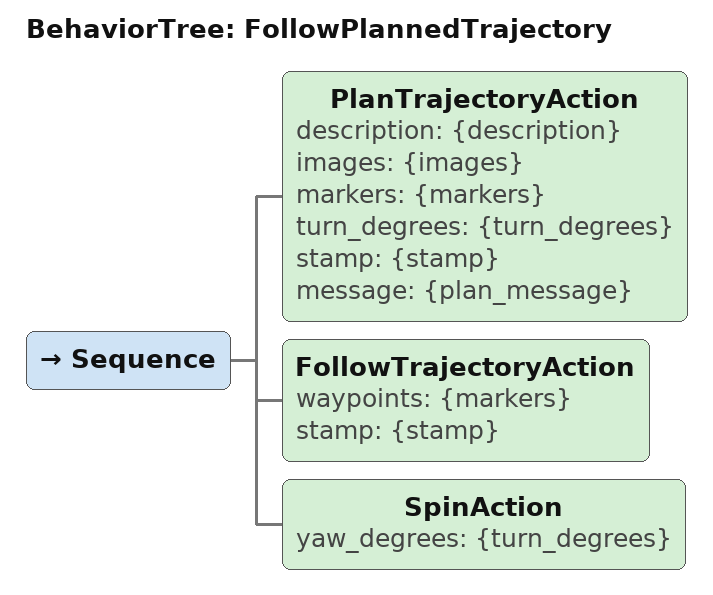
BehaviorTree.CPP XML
<?xml version="1.0"?>
<root BTCPP_format="4">
    <BehaviorTree ID="FollowPlannedTrajectory">
      <Sequence>
        <PlanTrajectoryAction description="{description}" images="{images}" markers="{markers}" turn_degrees="{turn_degrees}" stamp="{stamp}" message="{plan_message}"/>
        <FollowTrajectoryAction waypoints="{markers}" stamp="{stamp}"/>
        <SpinAction yaw_degrees="{turn_degrees}"/>
      </Sequence>
    </BehaviorTree>
</root>
